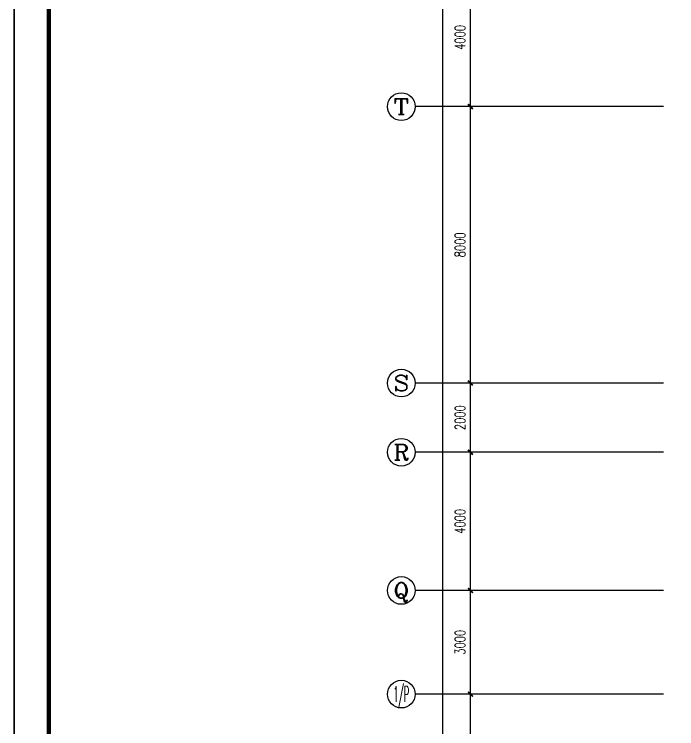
# Model space of a CAD drawing. Extents: x 190999 to 918899, y -200814 to 215286.
# Drawn here: x 750699 to 769877, y -9596 to 11075 of the extents above; entities that cross this region are included whole.
import ezdxf
from ezdxf.enums import TextEntityAlignment as Align

# ---------------------------------------------------------------- set-up
doc = ezdxf.new("R2010")
doc.units = 0
doc.header["$LTSCALE"] = 1000
doc.header["$MEASUREMENT"] = 0
doc.layers.get('Defpoints').update_dxf_attribs({"color": 1})
for name, color, linetype in [('AXIS', 3, 'Continuous'), ('AXIS_TEXT', 7, 'Continuous'), ('图框', 189, 'Continuous')]:
    doc.layers.add(name, color=color, linetype=linetype)
doc.styles.add('_TCH_AXIS', font='COMPLEX', dxfattribs={"bigfont": 'GBCBIG'})
doc.styles.add('COMPLEX', font='COMPLEX')
doc.styles.add('DIM_FONT', font='SIMPLEX', dxfattribs={"width": 0.7, "bigfont": 'GBCBIG'})
doc.dimstyles.new('DIMN', dxfattribs={"dimtxt": 300, "dimasz": 100, "dimexe": 250, "dimexo": 300, "dimgap": 150, "dimtad": 1, "dimdec": 0, "dimzin": 0, "dimdsep": 46, "dimtxsty": 'DIM_FONT', "dimblk": 'ARCHTICK', "dimcen": 0.09, "dimclrt": 7, "dimazin": 2, "dimtfac": 1, "dimtdec": 0, "dimtix": 1, "dimtmove": 2, "dimatfit": 3, "dimfxl": 0, "dimtolj": 1, "dimtzin": 0, "dimarcsym": 0})

# ---------------------------------------------------------------- blocks, each defined once
blk = doc.blocks.new('TJAD_TK_A0')
at = {"layer": '图框'}
for p, q in [((2161.999779785468, 399.2972058231658), (972.9997797854694, 399.2972058231658)), ((972.9997797854694, -441.7027941768342), (2161.999779785468, -441.7027941768342))]:
    blk.add_line(p, q, dxfattribs=at)
at = {"layer": '图框', "const_width": 1.2}
blk.add_lwpolyline([(2151.999779785468, -431.7027941768342), (2151.999779785468, 389.2972058231658), (997.9997797854685, 389.2972058231658), (997.9997797854685, -431.7027941768342)], close=True, dxfattribs=at)
blk = doc.blocks.new('_ArchTick')
at = {"const_width": 0.5}
blk.add_lwpolyline([(-0.7000000000000001, -0.7000000000000001), (0.7000000000000001, 0.7000000000000001)], dxfattribs=at)
blk = doc.blocks.new('*D759')
at = {"layer": 'AXIS', "color": 0, "lineweight": -2}
for p, q in [((764698.5377769046, -8596.303518221102), (763654.0967223467, -8596.303518221102)), ((763904.0967223467, -13596.30656997868), (763904.0967223467, -8596.303518221102)), ((764698.5377769046, -13596.30656997868), (763654.0967223467, -13596.30656997868))]:
    blk.add_line(p, q, dxfattribs=at)
at = {"layer": 'Defpoints', "color": 0}
for p in [(763904.0967223467, -8596.303518221102), (764998.5377769046, -8596.303518221102), (764998.5377769046, -13596.30656997868)]:
    blk.add_point(p, dxfattribs=at)
at = {"layer": 'AXIS', "color": 0, "lineweight": -2, "xscale": 100, "yscale": 100, "zscale": 100}
for p, rotation in [((763904.0967223467, -8596.303518221102), 90), ((763904.0967223467, -13596.30656997868), 270)]:
    blk.add_blockref('_ArchTick', p, dxfattribs=dict(at, rotation=rotation))
at = {"layer": 'AXIS', "color": 7, "insert": (763604.0967223467, -11096.30504409977), "char_height": 300, "attachment_point": 5, "rotation": 90, "style": 'DIM_FONT'}
blk.add_mtext('\\A1;5000', dxfattribs=at)
blk = doc.blocks.new('*D760')
at = {"layer": 'AXIS', "color": 0, "lineweight": -2}
for p, q in [((764698.5377769046, -5596.306569978682), (763654.0967223467, -5596.306569978681)), ((763904.0967223467, -8596.303518221102), (763904.0967223467, -5596.306569978682)), ((764698.5377769046, -8596.303518221102), (763654.0967223467, -8596.303518221102))]:
    blk.add_line(p, q, dxfattribs=at)
at = {"layer": 'Defpoints', "color": 0}
for p in [(763904.0967223467, -5596.306569978682), (764998.5377769046, -5596.306569978682), (764998.5377769046, -8596.303518221102)]:
    blk.add_point(p, dxfattribs=at)
at = {"layer": 'AXIS', "color": 0, "lineweight": -2, "xscale": 100, "yscale": 100, "zscale": 100}
for p, rotation in [((763904.0967223467, -5596.306569978682), 90), ((763904.0967223467, -8596.303518221102), 270)]:
    blk.add_blockref('_ArchTick', p, dxfattribs=dict(at, rotation=rotation))
at = {"layer": 'AXIS', "color": 7, "insert": (763604.0967223467, -7096.305044099769), "char_height": 300, "attachment_point": 5, "rotation": 90, "style": 'DIM_FONT'}
blk.add_mtext('\\A1;3000', dxfattribs=at)
blk = doc.blocks.new('*D761')
at = {"layer": 'AXIS', "color": 0, "lineweight": -2}
for p, q in [((764698.5377769046, -1596.306569978566), (763654.0967223467, -1596.306569978565)), ((763904.0967223467, -5596.306569978682), (763904.0967223467, -1596.306569978565)), ((764698.5377769046, -5596.306569978682), (763654.0967223467, -5596.306569978681))]:
    blk.add_line(p, q, dxfattribs=at)
at = {"layer": 'Defpoints', "color": 0}
for p in [(763904.0967223467, -1596.306569978565), (764998.5377769046, -1596.306569978566), (764998.5377769046, -5596.306569978682)]:
    blk.add_point(p, dxfattribs=at)
at = {"layer": 'AXIS', "color": 0, "lineweight": -2, "xscale": 100, "yscale": 100, "zscale": 100}
for p, rotation in [((763904.0967223467, -1596.306569978565), 90), ((763904.0967223467, -5596.306569978682), 270)]:
    blk.add_blockref('_ArchTick', p, dxfattribs=dict(at, rotation=rotation))
at = {"layer": 'AXIS', "color": 7, "insert": (763604.0967223467, -3596.306569978501), "char_height": 300, "attachment_point": 5, "rotation": 90, "style": 'DIM_FONT'}
blk.add_mtext('\\A1;4000', dxfattribs=at)
blk = doc.blocks.new('*D762')
at = {"layer": 'AXIS', "color": 0, "lineweight": -2}
for p, q in [((764698.5377769046, 403.6934300214344), (763654.0967223467, 403.6934300214347)), ((763904.0967223467, -1596.306569978565), (763904.0967223467, 403.6934300214346)), ((764698.5377769046, -1596.306569978566), (763654.0967223467, -1596.306569978565))]:
    blk.add_line(p, q, dxfattribs=at)
at = {"layer": 'Defpoints', "color": 0}
for p in [(763904.0967223467, 403.6934300214346), (764998.5377769046, 403.6934300214343), (764998.5377769046, -1596.306569978566)]:
    blk.add_point(p, dxfattribs=at)
at = {"layer": 'AXIS', "color": 0, "lineweight": -2, "xscale": 100, "yscale": 100, "zscale": 100}
for p, rotation in [((763904.0967223467, 403.6934300214346), 90), ((763904.0967223467, -1596.306569978565), 270)]:
    blk.add_blockref('_ArchTick', p, dxfattribs=dict(at, rotation=rotation))
at = {"layer": 'AXIS', "color": 7, "insert": (763604.0967223467, -596.3065699784426), "char_height": 300, "attachment_point": 5, "rotation": 90, "style": 'DIM_FONT'}
blk.add_mtext('\\A1;2000', dxfattribs=at)
blk = doc.blocks.new('*D763')
at = {"layer": 'AXIS', "color": 0, "lineweight": -2}
for p, q in [((764698.5377769046, 8403.693430021667), (763654.0967223467, 8403.693430021667)), ((763904.0967223467, 403.6934300214346), (763904.0967223467, 8403.693430021667)), ((764698.5377769046, 403.6934300214344), (763654.0967223467, 403.6934300214347))]:
    blk.add_line(p, q, dxfattribs=at)
at = {"layer": 'Defpoints', "color": 0}
for p in [(763904.0967223467, 8403.693430021667), (764998.5377769046, 8403.693430021667), (764998.5377769046, 403.6934300214343)]:
    blk.add_point(p, dxfattribs=at)
at = {"layer": 'AXIS', "color": 0, "lineweight": -2, "xscale": 100, "yscale": 100, "zscale": 100}
for p, rotation in [((763904.0967223467, 8403.693430021667), 90), ((763904.0967223467, 403.6934300214346), 270)]:
    blk.add_blockref('_ArchTick', p, dxfattribs=dict(at, rotation=rotation))
at = {"layer": 'AXIS', "color": 7, "insert": (763604.0967223467, 4403.693430021674), "char_height": 300, "attachment_point": 5, "rotation": 90, "style": 'DIM_FONT'}
blk.add_mtext('\\A1;8000', dxfattribs=at)
blk = doc.blocks.new('*D764')
at = {"layer": 'AXIS', "color": 0, "lineweight": -2}
for p, q in [((764698.5377769046, 12403.69343002167), (763654.0967223467, 12403.69343002167)), ((763904.0967223467, 8403.693430021667), (763904.0967223467, 12403.69343002167)), ((764698.5377769046, 8403.693430021667), (763654.0967223467, 8403.693430021667))]:
    blk.add_line(p, q, dxfattribs=at)
at = {"layer": 'Defpoints', "color": 0}
for p in [(763904.0967223467, 12403.69343002167), (764998.5377769046, 12403.69343002167), (764998.5377769046, 8403.693430021667)]:
    blk.add_point(p, dxfattribs=at)
at = {"layer": 'AXIS', "color": 0, "lineweight": -2, "xscale": 100, "yscale": 100, "zscale": 100}
for p, rotation in [((763904.0967223467, 12403.69343002167), 90), ((763904.0967223467, 8403.693430021667), 270)]:
    blk.add_blockref('_ArchTick', p, dxfattribs=dict(at, rotation=rotation))
at = {"layer": 'AXIS', "color": 7, "insert": (763604.0967223467, 10403.69343002179), "char_height": 300, "attachment_point": 5, "rotation": 90, "style": 'DIM_FONT'}
blk.add_mtext('\\A1;4000', dxfattribs=at)
blk = doc.blocks.new('*D772')
at = {"layer": 'AXIS', "color": 0, "lineweight": -2}
for p, q in [((764698.5377769046, 26403.69343002167), (762854.0967223467, 26403.69343002167)), ((763104.0967223467, -61596.30351822052), (763104.0967223467, 26403.69343002167)), ((764698.5377769046, -61596.30351822052), (762854.0967223467, -61596.30351822052))]:
    blk.add_line(p, q, dxfattribs=at)
at = {"layer": 'Defpoints', "color": 0}
for p in [(763104.0967223467, 26403.69343002167), (764998.5377769046, 26403.69343002167), (764998.5377769046, -61596.30351822052)]:
    blk.add_point(p, dxfattribs=at)
at = {"layer": 'AXIS', "color": 0, "lineweight": -2, "xscale": 100, "yscale": 100, "zscale": 100}
for p, rotation in [((763104.0967223467, 26403.69343002167), 90), ((763104.0967223467, -61596.30351822052), 270)]:
    blk.add_blockref('_ArchTick', p, dxfattribs=dict(at, rotation=rotation))
at = {"layer": 'AXIS', "color": 7, "insert": (762804.0967223467, -17596.30504409931), "char_height": 300, "attachment_point": 5, "rotation": 90, "style": 'DIM_FONT'}
blk.add_mtext('\\A1;88000', dxfattribs=at)
blk = doc.blocks.new('_AXISO')
blk.add_circle((0, 0), 0.5)
at = {"layer": 'AXIS_TEXT', "style": 'COMPLEX', "width": 1.041666666666667}
blk.add_attdef('A', text='', height=0.56, dxfattribs=at).set_placement((-0.25, -0.28), (0.25, -0.28), align=Align.FIT)

msp = doc.modelspace()

# ---------------------------------------------------------------- linework, layer by layer
at = {"layer": 'AXIS'}
for p, q in [((769498.5377769043, 8403.693430021667), (762304.0967223464, 8403.693430021667)), ((769498.5377769043, 403.6934300214343), (762304.0967223464, 403.6934300214343)), ((769498.5377769044, -1596.306569978566), (762304.0967223465, -1596.306569978566)), ((769498.5377769044, -5596.306569978682), (762304.0967223465, -5596.306569978682)), ((769498.5377769044, -8596.303518221102), (762304.0967223465, -8596.303518221102))]:
    msp.add_line(p, q, dxfattribs=at)

# ---------------------------------------------------------------- block references
ref = msp.add_blockref('_AXISO', (761904.0967223464, 8403.693430021667), dxfattribs=dict(at, xscale=800, yscale=800, zscale=800))
ref.add_attrib('A', 'T', dxfattribs={"layer": 'AXIS_TEXT', "height": 452.5483399593904, "style": '_TCH_AXIS', "width": 1.400000000000237}).set_placement((761677.8225523666, 8177.419260041934), (762130.3708923261, 8177.419260041934), align=Align.FIT)
ref = msp.add_blockref('_AXISO', (761904.0967223464, 403.6934300214343), dxfattribs=dict(at, xscale=800, yscale=800, zscale=800))
ref.add_attrib('A', 'S', dxfattribs={"layer": 'AXIS_TEXT', "height": 452.5483399593904, "style": '_TCH_AXIS', "width": 1.500000000000253}).set_placement((761677.8225523666, 177.4192600417009), (762130.3708923261, 177.4192600417009), align=Align.FIT)
ref = msp.add_blockref('_AXISO', (761904.0967223465, -1596.306569978566), dxfattribs=dict(at, xscale=800, yscale=800, zscale=800))
ref.add_attrib('A', 'R', dxfattribs={"layer": 'AXIS_TEXT', "height": 452.5483399593904, "style": '_TCH_AXIS', "width": 1.166666666666863}).set_placement((761677.8225523668, -1822.580739958299), (762130.3708923262, -1822.580739958299), align=Align.FIT)
ref = msp.add_blockref('_AXISO', (761904.0967223465, -5596.306569978682), dxfattribs=dict(at, xscale=800, yscale=800, zscale=800))
ref.add_attrib('A', 'Q', dxfattribs={"layer": 'AXIS_TEXT', "height": 452.5483399593904, "style": '_TCH_AXIS', "width": 1.312500000000222}).set_placement((761677.8225523668, -5822.580739958416), (762130.3708923262, -5822.580739958416), align=Align.FIT)
ref = msp.add_blockref('_AXISO', (761904.0967223465, -8596.303518221102), dxfattribs=dict(at, xscale=800, yscale=800, zscale=800))
ref.add_attrib('A', '1/P', dxfattribs={"layer": 'AXIS_TEXT', "height": 452.5483399593904, "style": '_TCH_AXIS', "width": 0.3888888888889546}).set_placement((761677.8225523668, -8822.577688200836), (762130.3708923262, -8822.577688200836), align=Align.FIT)
at = {"layer": '图框', "xscale": 100, "yscale": 100, "zscale": 100, "rotation": 270}
for p in [(710768.8171945872, 134286.4624598453), (794868.8171945872, 134286.4624598453)]:
    msp.add_blockref('TJAD_TK_A0', p, dxfattribs=at)

# ---------------------------------------------------------------- dimensions: what is measured, and where the dimension line sits
at = {"layer": 'AXIS'}
for p1, p2, distance, picture, middle in [((764998.5377769046, -61596.30351822052), (764998.5377769046, 26403.69343002167), 1894.4410545579158, '*D772', (762804.0967223467, -17596.30504409931)), ((764998.5377769046, 8403.693430021667), (764998.5377769046, 12403.69343002167), 1094.4410545579158, '*D764', (763604.0967223467, 10403.69343002179)), ((764998.5377769046, 403.6934300214343), (764998.5377769046, 8403.693430021667), 1094.4410545579158, '*D763', (763604.0967223467, 4403.693430021674)), ((764998.5377769046, -1596.306569978566), (764998.5377769046, 403.6934300214343), 1094.4410545579158, '*D762', (763604.0967223467, -596.3065699784426)), ((764998.5377769046, -5596.306569978682), (764998.5377769046, -1596.306569978566), 1094.4410545579158, '*D761', (763604.0967223467, -3596.306569978501)), ((764998.5377769046, -8596.303518221102), (764998.5377769046, -5596.306569978682), 1094.4410545579158, '*D760', (763604.0967223467, -7096.305044099769)), ((764998.5377769046, -13596.30656997868), (764998.5377769046, -8596.303518221102), 1094.4410545579158, '*D759', (763604.0967223467, -11096.30504409977))]:
    dim = msp.add_aligned_dim(p1=p1, p2=p2, distance=distance, dimstyle='DIMN', dxfattribs=at)
    dim.commit()
    dim.dimension.update_dxf_attribs({"geometry": picture, "text_midpoint": middle})

doc.saveas('drawing.dxf')
